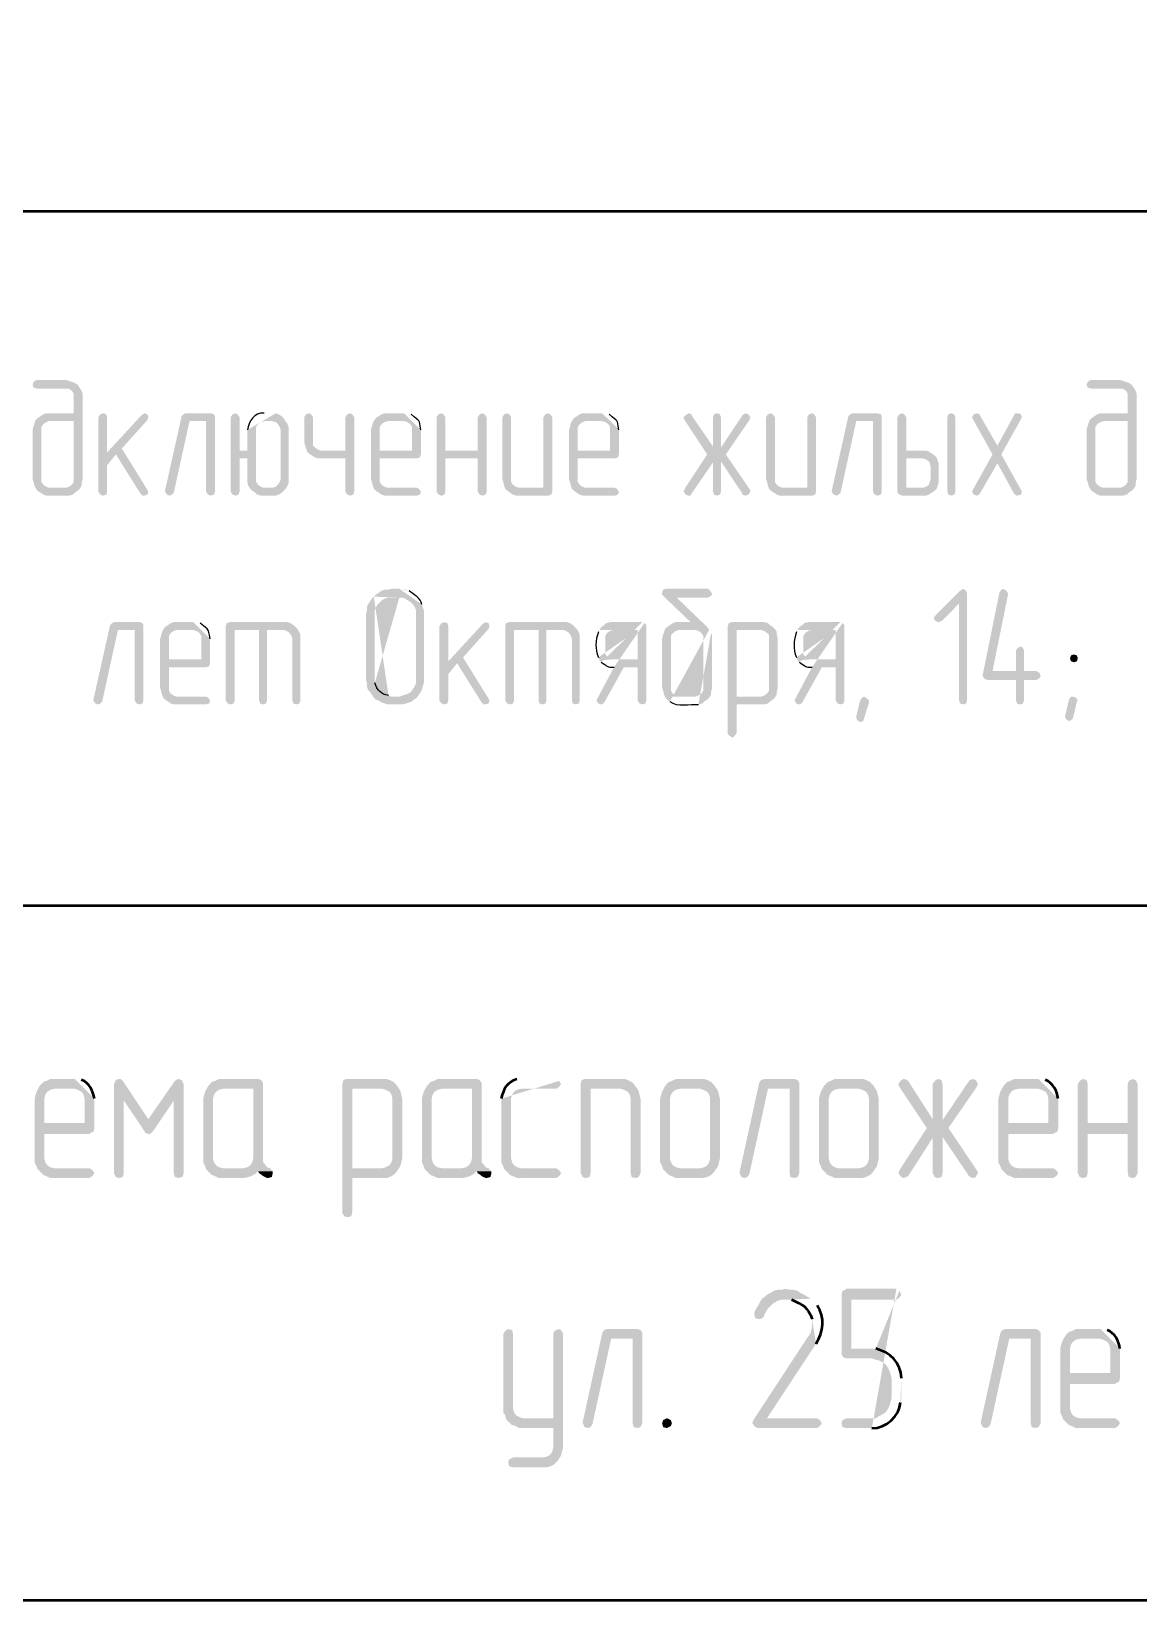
# Model space of a CAD drawing. Header units: millimetres. Extents: x -211 to 10565, y -2293 to 2244.
# Drawn here: x 4764.21 to 4788.1, y -367.5 to -333.64 of the extents above; entities that cross this region are included whole.
import ezdxf

# ---------------------------------------------------------------- set-up
doc = ezdxf.new("R2010")
doc.units = ezdxf.units.MM
doc.layers.add('PDF _Геометрия', color=7, linetype='Continuous')
doc.layers.add('PDF _Сплошная заливка', color=7, linetype='Continuous')

msp = doc.modelspace()

# ---------------------------------------------------------------- hatches: boundary and pattern name
at = {"layer": 'PDF _Сплошная заливка', "transparency": 33554559}
for points in [[(4764.954, -341.159), (4764.32, -341.159), (4764.256, -341.202), (4764.235, -341.265), (4764.256, -341.329), (4764.277, -341.329), (4764.341, -341.35), (4765.018, -341.35), (4765.081, -341.392), (4765.124, -341.456), (4765.124, -341.879), (4764.531, -341.879), (4764.468, -341.9), (4764.341, -341.985), (4764.298, -342.027), (4765.124, -342.048), (4765.124, -343.36), (4765.081, -343.423), (4765.018, -343.466), (4764.954, -343.487), (4764.298, -343.487), (4764.341, -343.55), (4764.468, -343.635), (4764.531, -343.656), (4765.018, -343.656), (4765.102, -343.635), (4765.145, -343.593), (4765.208, -343.55), (4765.251, -343.508), (4765.293, -343.445), (4765.293, -343.381), (4765.314, -343.296), (4765.314, -341.456), (4765.293, -341.392), (4765.208, -341.265), (4765.145, -341.223), (4765.081, -341.202), (4765.018, -341.18)], [(4787.702, -341.159), (4787.067, -341.159), (4787.003, -341.202), (4786.982, -341.265), (4787.003, -341.329), (4787.025, -341.329), (4787.088, -341.35), (4787.765, -341.35), (4787.829, -341.392), (4787.871, -341.456), (4787.871, -341.879), (4787.279, -341.879), (4787.215, -341.9), (4787.152, -341.942), (4787.088, -341.985), (4787.046, -342.027), (4787.871, -342.048), (4787.871, -343.36), (4787.829, -343.423), (4787.765, -343.466), (4787.702, -343.487), (4787.046, -343.487), (4787.088, -343.55), (4787.215, -343.635), (4787.279, -343.656), (4787.765, -343.656), (4787.85, -343.635), (4787.892, -343.593), (4787.956, -343.55), (4787.998, -343.508), (4788.04, -343.445), (4788.04, -343.381), (4788.061, -343.296), (4788.061, -341.456), (4788.04, -341.392), (4787.956, -341.265), (4787.892, -341.223), (4787.765, -341.18)], [(4764.298, -342.027), (4764.256, -342.154), (4764.235, -342.238), (4764.235, -343.296), (4764.256, -343.36), (4764.277, -343.445), (4764.298, -343.487), (4764.595, -343.487), (4764.531, -343.466), (4764.468, -343.423), (4764.425, -343.36), (4764.425, -342.175), (4764.468, -342.111), (4764.531, -342.069), (4764.595, -342.048), (4765.124, -342.048)], [(4765.758, -341.879), (4765.695, -341.9), (4765.653, -341.963), (4765.653, -343.572), (4765.695, -343.635), (4765.758, -343.656), (4765.822, -343.635), (4765.843, -343.572), (4765.843, -343), (4766.033, -342.767), (4765.843, -342.725), (4765.843, -341.963), (4765.822, -341.9)], [(4766.647, -341.879), (4766.584, -341.921), (4765.843, -342.725), (4766.033, -342.767), (4766.563, -343.614), (4766.605, -343.656), (4766.647, -343.656), (4766.711, -343.635), (4766.732, -343.572), (4766.711, -343.529), (4766.16, -342.64), (4766.711, -342.027), (4766.732, -341.963), (4766.711, -341.9)], [(4768.086, -341.879), (4767.536, -341.879), (4767.494, -341.9), (4767.451, -341.942), (4767.092, -343.55), (4767.092, -343.572), (4767.134, -343.635), (4767.197, -343.656), (4767.24, -343.635), (4767.282, -343.593), (4767.621, -342.048), (4767.98, -342.048), (4768.171, -341.963), (4768.171, -341.942), (4768.15, -341.9)], [(4768.171, -341.963), (4767.98, -342.048), (4767.98, -343.572), (4768.023, -343.635), (4768.086, -343.656), (4768.15, -343.635), (4768.171, -343.572)], [(4768.615, -341.879), (4768.552, -341.9), (4768.509, -341.963), (4768.509, -343.572), (4768.552, -343.635), (4768.615, -343.656), (4768.679, -343.635), (4768.7, -343.572), (4768.7, -342.852), (4768.869, -342.852), (4768.7, -342.683), (4768.7, -341.963), (4768.657, -341.9)], [(4769.694, -342.048), (4769.398, -342.048), (4769.483, -342.069), (4769.525, -342.111), (4769.567, -342.175), (4769.588, -342.238), (4769.588, -343.296), (4769.567, -343.36), (4769.525, -343.423), (4769.483, -343.466), (4769.398, -343.487), (4769.229, -343.487), (4768.932, -343.508), (4768.975, -343.55), (4769.038, -343.593), (4769.081, -343.635), (4769.165, -343.656), (4769.483, -343.656), (4769.546, -343.635), (4769.61, -343.593), (4769.694, -343.508), (4769.737, -343.445), (4769.758, -343.381), (4769.758, -342.175), (4769.737, -342.111)], [(4770.202, -341.879), (4770.139, -341.9), (4770.096, -341.963), (4770.096, -342.492), (4770.117, -342.577), (4770.16, -342.704), (4770.456, -342.683), (4770.393, -342.662), (4770.329, -342.619), (4770.287, -342.577), (4770.287, -341.963), (4770.244, -341.9)], [(4771.091, -341.879), (4771.027, -341.9), (4770.985, -341.963), (4770.985, -342.683), (4770.456, -342.683), (4770.16, -342.704), (4770.202, -342.746), (4770.329, -342.831), (4770.393, -342.852), (4770.985, -342.852), (4770.985, -343.572), (4771.027, -343.635), (4771.091, -343.656), (4771.154, -343.635), (4771.175, -343.572), (4771.175, -341.963), (4771.133, -341.9)], [(4771.599, -342.048), (4771.578, -342.09), (4771.556, -342.175), (4771.535, -342.238), (4771.535, -343.296), (4771.556, -343.36), (4771.578, -343.445), (4771.599, -343.508), (4771.641, -343.55), (4771.768, -343.635), (4771.831, -343.656), (4772.53, -343.656), (4772.593, -343.635), (4772.614, -343.572), (4772.572, -343.508), (4772.53, -343.487), (4771.895, -343.487), (4771.831, -343.466), (4771.768, -343.423), (4771.726, -343.36), (4771.726, -342.852), (4772.53, -342.852), (4772.593, -342.831), (4772.614, -342.767), (4771.726, -342.683), (4771.726, -342.175), (4771.768, -342.111), (4771.831, -342.069), (4771.895, -342.048), (4772.255, -342.048)], [(4773.059, -341.879), (4772.995, -341.9), (4772.953, -341.963), (4772.953, -343.572), (4772.995, -343.635), (4773.059, -343.656), (4773.122, -343.635), (4773.143, -343.572), (4773.143, -342.852), (4773.842, -342.852), (4773.143, -342.683), (4773.143, -341.963), (4773.101, -341.9)], [(4773.947, -341.879), (4773.884, -341.9), (4773.842, -341.963), (4773.842, -342.683), (4773.143, -342.683), (4773.842, -342.852), (4773.842, -343.572), (4773.884, -343.635), (4773.947, -343.656), (4774.011, -343.635), (4774.032, -343.572), (4774.032, -341.963), (4773.99, -341.9)], [(4774.477, -341.879), (4774.413, -341.9), (4774.371, -341.963), (4774.371, -343.296), (4774.392, -343.36), (4774.413, -343.445), (4774.434, -343.508), (4774.73, -343.487), (4774.667, -343.466), (4774.603, -343.423), (4774.561, -343.36), (4774.561, -341.963), (4774.519, -341.9)], [(4775.365, -341.879), (4775.302, -341.9), (4775.259, -341.963), (4775.259, -343.487), (4774.73, -343.487), (4774.434, -343.508), (4774.477, -343.55), (4774.603, -343.635), (4774.667, -343.656), (4775.365, -343.656), (4775.429, -343.635), (4775.45, -343.572), (4775.45, -341.963), (4775.408, -341.9)], [(4775.873, -342.048), (4775.852, -342.09), (4775.831, -342.175), (4775.81, -342.238), (4775.81, -343.296), (4775.831, -343.36), (4775.852, -343.445), (4775.873, -343.508), (4775.915, -343.55), (4776.042, -343.635), (4776.106, -343.656), (4776.804, -343.656), (4776.868, -343.635), (4776.889, -343.572), (4776.846, -343.508), (4776.804, -343.487), (4776.169, -343.487), (4776.106, -343.466), (4776.042, -343.423), (4776, -343.36), (4776, -342.852), (4776.804, -342.852), (4776.868, -342.831), (4776.889, -342.767), (4776, -342.683), (4776, -342.175), (4776.042, -342.111), (4776.106, -342.069), (4776.169, -342.048), (4776.529, -342.048)], [(4778.391, -341.879), (4778.328, -341.921), (4778.285, -341.963), (4778.285, -341.985), (4778.307, -342.027), (4778.793, -342.767), (4779.089, -342.619), (4778.92, -342.598), (4778.455, -341.921), (4778.455, -341.9)], [(4779.618, -341.879), (4779.576, -341.9), (4779.555, -341.921), (4779.089, -342.619), (4778.793, -342.767), (4779.089, -342.916), (4779.555, -343.614), (4779.555, -343.635), (4779.618, -343.656), (4779.682, -343.635), (4779.724, -343.572), (4779.724, -343.55), (4779.703, -343.508), (4779.195, -342.767), (4779.703, -342.027), (4779.724, -341.963), (4779.682, -341.9)], [(4779.005, -341.879), (4778.941, -341.9), (4778.92, -341.963), (4778.92, -342.598), (4779.089, -342.619), (4779.089, -341.963), (4779.068, -341.9)], [(4780.169, -341.879), (4780.105, -341.9), (4780.063, -341.963), (4780.063, -343.296), (4780.084, -343.36), (4780.105, -343.445), (4780.126, -343.508), (4780.423, -343.487), (4780.359, -343.466), (4780.296, -343.423), (4780.253, -343.36), (4780.253, -341.963), (4780.211, -341.9)], [(4781.057, -341.879), (4780.994, -341.9), (4780.952, -341.963), (4780.952, -343.487), (4780.423, -343.487), (4780.126, -343.508), (4780.169, -343.55), (4780.296, -343.635), (4780.359, -343.656), (4781.057, -343.656), (4781.121, -343.635), (4781.142, -343.572), (4781.142, -341.963), (4781.1, -341.9)], [(4782.475, -341.879), (4781.925, -341.879), (4781.883, -341.9), (4781.84, -341.942), (4781.481, -343.55), (4781.481, -343.572), (4781.523, -343.635), (4781.586, -343.656), (4781.629, -343.635), (4781.671, -343.593), (4782.01, -342.048), (4782.369, -342.048), (4782.56, -341.963), (4782.56, -341.942), (4782.539, -341.9)], [(4782.56, -341.963), (4782.369, -342.048), (4782.369, -343.572), (4782.412, -343.635), (4782.475, -343.656), (4782.539, -343.635), (4782.56, -343.572)], [(4783.004, -341.879), (4782.941, -341.9), (4782.898, -341.963), (4782.898, -343.593), (4782.941, -343.635), (4783.004, -343.656), (4783.512, -343.656), (4783.575, -343.635), (4783.702, -343.55), (4783.745, -343.508), (4783.089, -343.487), (4783.089, -342.852), (4783.449, -342.852), (4783.745, -342.831), (4783.702, -342.789), (4783.575, -342.704), (4783.512, -342.683), (4783.089, -342.683), (4783.089, -341.963), (4783.046, -341.9)], [(4784.062, -341.879), (4783.999, -341.9), (4783.978, -341.963), (4783.978, -343.572), (4783.999, -343.635), (4784.062, -343.656), (4784.126, -343.635), (4784.147, -343.572), (4784.147, -341.963), (4784.126, -341.9)], [(4784.612, -341.879), (4784.549, -341.9), (4784.507, -341.963), (4784.528, -342.006), (4785.057, -342.958), (4785.416, -343.614), (4785.438, -343.635), (4785.48, -343.656), (4785.565, -343.635), (4785.586, -343.572), (4785.565, -343.529), (4785.141, -342.767), (4785.057, -342.577), (4784.676, -341.921), (4784.676, -341.9)], [(4785.501, -341.879), (4785.438, -341.879), (4785.416, -341.921), (4785.057, -342.577), (4785.141, -342.767), (4785.565, -342.006), (4785.586, -341.963), (4785.565, -341.9)], [(4787.046, -342.027), (4787.003, -342.154), (4786.982, -342.238), (4786.982, -343.296), (4787.003, -343.36), (4787.025, -343.445), (4787.046, -343.487), (4787.342, -343.487), (4787.279, -343.466), (4787.215, -343.423), (4787.173, -343.36), (4787.173, -342.175), (4787.215, -342.111), (4787.279, -342.069), (4787.342, -342.048), (4787.871, -342.048)], [(4778.793, -342.767), (4778.307, -343.508), (4778.285, -343.572), (4778.328, -343.635), (4778.391, -343.656), (4778.434, -343.656), (4778.455, -343.614), (4778.92, -342.937), (4779.089, -342.916)], [(4779.089, -342.916), (4778.92, -342.937), (4778.92, -343.572), (4778.941, -343.635), (4779.005, -343.656), (4779.068, -343.635), (4779.089, -343.572)], [(4783.745, -342.831), (4783.449, -342.852), (4783.512, -342.873), (4783.575, -342.916), (4783.597, -342.958), (4783.618, -343.043), (4783.618, -343.296), (4783.575, -343.423), (4783.512, -343.466), (4783.449, -343.487), (4783.089, -343.487), (4783.745, -343.508), (4783.787, -343.381), (4783.787, -342.958), (4783.766, -342.894)], [(4784.951, -342.767), (4784.528, -343.529), (4784.507, -343.572), (4784.549, -343.635), (4784.612, -343.656), (4784.655, -343.635), (4784.676, -343.614), (4785.057, -342.958)], [(4778.814, -345.666), (4777.904, -345.666), (4777.841, -345.688), (4777.82, -345.751), (4777.82, -345.793), (4777.862, -345.836), (4778.434, -346.386), (4778.116, -346.386), (4778.053, -346.407), (4777.926, -346.492), (4777.883, -346.534), (4777.841, -346.661), (4777.82, -346.746), (4777.82, -347.804), (4777.841, -347.867), (4777.862, -347.952), (4777.883, -347.994), (4778.18, -347.994), (4778.116, -347.973), (4778.053, -347.931), (4778.01, -347.867), (4778.01, -346.682), (4778.053, -346.619), (4778.116, -346.576), (4778.18, -346.555), (4778.836, -346.555), (4778.793, -346.492), (4778.137, -345.857), (4778.814, -345.857), (4778.878, -345.815), (4778.899, -345.772), (4778.857, -345.709)], [(4784.316, -345.666), (4784.253, -345.709), (4783.724, -346.238), (4783.681, -346.301), (4783.724, -346.365), (4783.787, -346.386), (4783.851, -346.365), (4784.231, -345.984), (4784.401, -345.772), (4784.38, -345.709)], [(4784.401, -345.772), (4784.231, -345.984), (4784.231, -348.079), (4784.253, -348.142), (4784.316, -348.163), (4784.38, -348.142), (4784.401, -348.079)], [(4785.184, -345.666), (4785.141, -345.688), (4785.099, -345.751), (4784.739, -347.529), (4784.739, -347.55), (4784.782, -347.613), (4784.845, -347.634), (4785.459, -347.634), (4785.459, -348.079), (4785.48, -348.142), (4785.543, -348.163), (4785.607, -348.142), (4785.628, -348.079), (4785.628, -347.634), (4785.903, -347.634), (4785.967, -347.592), (4785.988, -347.55), (4785.967, -347.486), (4785.903, -347.444), (4784.951, -347.444), (4785.289, -345.772), (4785.247, -345.709)], [(4766.541, -346.386), (4765.991, -346.386), (4765.949, -346.407), (4765.907, -346.449), (4765.547, -348.058), (4765.547, -348.079), (4765.589, -348.142), (4765.653, -348.163), (4765.695, -348.142), (4765.737, -348.1), (4766.076, -346.555), (4766.436, -346.555), (4766.626, -346.471), (4766.626, -346.449), (4766.605, -346.407)], [(4769.652, -346.386), (4768.488, -346.386), (4768.425, -346.407), (4768.403, -346.471), (4768.403, -348.079), (4768.446, -348.142), (4768.509, -348.163), (4768.573, -348.142), (4768.594, -348.079), (4768.594, -346.555), (4769.652, -346.555), (4769.948, -346.534), (4769.864, -346.449), (4769.8, -346.407), (4769.737, -346.386)], [(4773.122, -346.386), (4773.059, -346.407), (4773.016, -346.471), (4773.016, -348.079), (4773.059, -348.142), (4773.122, -348.163), (4773.186, -348.142), (4773.207, -348.079), (4773.207, -347.507), (4773.397, -347.275), (4773.207, -347.232), (4773.207, -346.471), (4773.186, -346.407)], [(4774.011, -346.386), (4773.947, -346.428), (4773.207, -347.232), (4773.397, -347.275), (4773.926, -348.121), (4773.969, -348.163), (4774.011, -348.163), (4774.074, -348.142), (4774.096, -348.079), (4774.074, -348.036), (4773.524, -347.148), (4774.074, -346.534), (4774.096, -346.471), (4774.074, -346.407)], [(4775.683, -346.386), (4774.519, -346.386), (4774.455, -346.407), (4774.434, -346.471), (4774.434, -348.079), (4774.477, -348.142), (4774.54, -348.163), (4774.603, -348.142), (4774.625, -348.079), (4774.625, -346.555), (4775.683, -346.555), (4775.979, -346.534), (4775.894, -346.449), (4775.831, -346.407), (4775.767, -346.386)], [(4779.957, -346.386), (4779.322, -346.386), (4779.259, -346.407), (4779.238, -346.471), (4779.238, -348.798), (4779.28, -348.84), (4779.343, -348.883), (4779.386, -348.84), (4779.428, -348.777), (4779.428, -348.163), (4780.021, -348.163), (4780.105, -348.142), (4780.148, -348.1), (4780.211, -348.058), (4780.253, -348.015), (4779.428, -347.994), (4779.428, -346.555), (4779.957, -346.555), (4780.253, -346.534), (4780.211, -346.492), (4780.148, -346.449), (4780.105, -346.407), (4780.021, -346.386)], [(4766.626, -346.471), (4766.436, -346.555), (4766.436, -348.079), (4766.478, -348.142), (4766.541, -348.163), (4766.605, -348.142), (4766.626, -348.079)], [(4767.049, -346.555), (4767.028, -346.597), (4767.007, -346.682), (4766.986, -346.746), (4766.986, -347.804), (4767.007, -347.867), (4767.028, -347.952), (4767.049, -348.015), (4767.092, -348.058), (4767.218, -348.142), (4767.282, -348.163), (4767.98, -348.163), (4768.044, -348.142), (4768.065, -348.079), (4768.023, -348.015), (4767.98, -347.994), (4767.345, -347.994), (4767.282, -347.973), (4767.218, -347.931), (4767.176, -347.867), (4767.176, -347.359), (4767.98, -347.359), (4768.044, -347.338), (4768.065, -347.275), (4767.176, -347.19), (4767.176, -346.682), (4767.218, -346.619), (4767.282, -346.576), (4767.345, -346.555), (4767.705, -346.555)], [(4769.292, -346.555), (4769.123, -346.555), (4769.123, -348.079), (4769.144, -348.142), (4769.208, -348.163), (4769.271, -348.142), (4769.292, -348.079)], [(4769.948, -346.534), (4769.652, -346.555), (4769.715, -346.576), (4769.779, -346.619), (4769.821, -346.682), (4769.842, -346.746), (4769.842, -348.079), (4769.864, -348.142), (4769.927, -348.163), (4769.99, -348.142), (4770.012, -348.079), (4770.012, -346.661), (4769.99, -346.597)], [(4775.323, -346.555), (4775.154, -346.555), (4775.154, -348.079), (4775.175, -348.142), (4775.238, -348.163), (4775.302, -348.142), (4775.323, -348.079)], [(4775.979, -346.534), (4775.683, -346.555), (4775.746, -346.576), (4775.81, -346.619), (4775.852, -346.682), (4775.873, -346.746), (4775.873, -348.079), (4775.894, -348.142), (4775.958, -348.163), (4776.021, -348.142), (4776.042, -348.079), (4776.042, -346.661), (4776.021, -346.597)], [(4780.253, -346.534), (4779.957, -346.555), (4780.021, -346.576), (4780.084, -346.619), (4780.126, -346.661), (4780.126, -347.867), (4780.084, -347.931), (4780.021, -347.973), (4779.957, -347.994), (4779.428, -347.994), (4780.253, -348.015), (4780.296, -347.952), (4780.296, -347.888), (4780.317, -347.804), (4780.317, -346.746), (4780.296, -346.661), (4780.296, -346.597)], [(4785.543, -346.915), (4785.48, -346.957), (4785.459, -347), (4785.459, -347.444), (4784.951, -347.444), (4785.628, -347.444), (4785.628, -347), (4785.607, -346.936)], [(4786.707, -347.084), (4786.644, -347.105), (4786.623, -347.169), (4786.644, -347.232), (4786.707, -347.253), (4786.771, -347.232), (4786.792, -347.169), (4786.771, -347.105)], [(4776.783, -347.359), (4776.423, -348.036), (4776.402, -348.079), (4776.444, -348.142), (4776.508, -348.163), (4776.55, -348.142), (4776.571, -348.121), (4776.995, -347.359), (4777.291, -347.359)], [(4781.057, -347.359), (4780.698, -348.036), (4780.677, -348.079), (4780.719, -348.142), (4780.782, -348.163), (4780.825, -348.142), (4780.846, -348.121), (4781.269, -347.359), (4781.565, -347.359)], [(4782.285, -348.121), (4782.285, -348.079), (4782.242, -348.036), (4782.179, -347.994), (4782.137, -348.015), (4782.094, -348.079), (4782.01, -348.417), (4782.01, -348.46), (4782.031, -348.502), (4782.094, -348.544), (4782.158, -348.523), (4782.179, -348.46)], [(4786.686, -347.994), (4786.644, -347.994), (4786.601, -348.058), (4786.517, -348.417), (4786.517, -348.438), (4786.538, -348.481), (4786.601, -348.523), (4786.644, -348.502), (4786.686, -348.46), (4786.771, -348.1), (4786.792, -348.079), (4786.75, -348.015)], [(4766.097, -356.247), (4766.033, -356.268), (4765.991, -356.352), (4766.203, -356.712), (4766.647, -357.368), (4766.732, -357.114), (4766.182, -356.289), (4766.139, -356.247)], [(4767.388, -356.247), (4767.367, -356.247), (4767.303, -356.289), (4766.732, -357.114), (4766.647, -357.368), (4766.668, -357.41), (4766.732, -357.432), (4766.774, -357.432), (4766.838, -357.368), (4767.282, -356.712), (4767.494, -356.352), (4767.451, -356.268)], [(4769.102, -356.247), (4768.255, -356.247), (4768.171, -356.289), (4768.107, -356.31), (4768.044, -356.374), (4768.001, -356.437), (4768.996, -356.458), (4768.996, -357.961), (4768.975, -358.045), (4768.932, -358.109), (4768.869, -358.151), (4768.784, -358.172), (4768.34, -358.172), (4769.356, -358.172), (4769.292, -358.151), (4769.25, -358.088), (4769.208, -358.045), (4769.208, -356.331), (4769.165, -356.268)], [(4771.789, -356.247), (4771.006, -356.247), (4770.943, -356.268), (4770.922, -356.352), (4770.922, -359.146), (4770.964, -359.209), (4771.027, -359.23), (4771.112, -359.209), (4771.133, -359.124), (4771.133, -358.384), (4771.874, -358.384), (4771.937, -358.363), (4772.022, -358.32), (4772.085, -358.257), (4772.128, -358.193), (4771.133, -358.172), (4771.133, -356.458), (4771.789, -356.458), (4772.128, -356.437), (4772.085, -356.374), (4772.022, -356.31), (4771.937, -356.268), (4771.874, -356.247)], [(4773.821, -356.247), (4772.974, -356.247), (4772.889, -356.289), (4772.826, -356.31), (4772.763, -356.374), (4772.72, -356.437), (4773.715, -356.458), (4773.715, -357.961), (4773.694, -358.045), (4773.651, -358.109), (4773.588, -358.151), (4773.503, -358.172), (4773.059, -358.172), (4774.074, -358.172), (4774.011, -358.151), (4773.969, -358.088), (4773.926, -358.045), (4773.926, -356.331), (4773.884, -356.268)], [(4776.931, -356.247), (4776.148, -356.247), (4776.085, -356.268), (4776.064, -356.352), (4776.064, -358.278), (4776.106, -358.363), (4776.169, -358.384), (4776.254, -358.363), (4776.275, -358.278), (4776.275, -356.458), (4776.931, -356.458), (4777.27, -356.437), (4777.227, -356.374), (4777.164, -356.31), (4777.079, -356.268), (4777.016, -356.247)], [(4778.645, -356.247), (4778.116, -356.247), (4778.031, -356.289), (4777.968, -356.31), (4777.904, -356.374), (4777.862, -356.437), (4778.645, -356.458), (4778.709, -356.479), (4778.793, -356.522), (4778.836, -356.585), (4778.857, -356.67), (4778.857, -357.961), (4778.836, -358.045), (4778.793, -358.109), (4778.73, -358.151), (4778.645, -358.172), (4778.201, -358.172), (4777.841, -358.193), (4777.968, -358.32), (4778.031, -358.342), (4778.116, -358.384), (4778.709, -358.384), (4778.793, -358.363), (4778.878, -358.32), (4778.941, -358.257), (4779.026, -358.13), (4779.068, -357.961), (4779.068, -356.67), (4779.026, -356.501), (4778.941, -356.374), (4778.878, -356.31), (4778.793, -356.268), (4778.73, -356.247)], [(4780.677, -356.247), (4780.021, -356.247), (4779.957, -356.268), (4779.915, -356.331), (4779.492, -358.257), (4779.492, -358.278), (4779.534, -358.363), (4779.597, -358.384), (4779.661, -358.363), (4779.703, -358.299), (4780.105, -356.458), (4780.571, -356.458), (4780.782, -356.352), (4780.782, -356.331), (4780.74, -356.268)], [(4782.073, -356.247), (4781.544, -356.247), (4781.459, -356.289), (4781.396, -356.31), (4781.332, -356.374), (4781.29, -356.437), (4782.073, -356.458), (4782.137, -356.479), (4782.221, -356.522), (4782.264, -356.585), (4782.285, -356.67), (4782.285, -357.961), (4782.264, -358.045), (4782.221, -358.109), (4782.158, -358.151), (4782.073, -358.172), (4781.629, -358.172), (4781.269, -358.193), (4781.396, -358.32), (4781.459, -358.342), (4781.544, -358.384), (4782.137, -358.384), (4782.221, -358.363), (4782.306, -358.32), (4782.369, -358.257), (4782.454, -358.13), (4782.496, -357.961), (4782.496, -356.67), (4782.454, -356.501), (4782.369, -356.374), (4782.306, -356.31), (4782.221, -356.268), (4782.158, -356.247)], [(4783.046, -356.247), (4783.025, -356.247), (4782.962, -356.289), (4782.92, -356.352), (4782.92, -356.374), (4782.941, -356.416), (4783.533, -357.305), (4783.872, -357.135), (4783.66, -357.114), (4783.131, -356.289), (4783.11, -356.268)], [(4784.528, -356.247), (4784.464, -356.268), (4784.443, -356.289), (4783.872, -357.135), (4783.533, -357.305), (4783.872, -357.495), (4784.443, -358.342), (4784.528, -358.384), (4784.591, -358.363), (4784.634, -358.278), (4784.634, -358.257), (4784.612, -358.215), (4783.999, -357.305), (4784.612, -356.416), (4784.634, -356.352), (4784.591, -356.268)], [(4783.766, -356.247), (4783.702, -356.289), (4783.66, -356.352), (4783.66, -357.114), (4783.872, -357.135), (4783.872, -356.352), (4783.851, -356.268)], [(4786.898, -356.247), (4786.834, -356.289), (4786.792, -356.352), (4786.792, -358.278), (4786.834, -358.363), (4786.898, -358.384), (4786.982, -358.363), (4787.003, -358.278), (4787.003, -357.432), (4787.871, -357.432), (4787.003, -357.199), (4787.003, -356.352), (4786.982, -356.268)], [(4787.977, -356.247), (4787.892, -356.289), (4787.871, -356.352), (4787.871, -357.199), (4787.003, -357.199), (4787.871, -357.432), (4787.871, -358.278), (4787.892, -358.363), (4787.977, -358.384), (4788.04, -358.363), (4788.083, -358.278), (4788.083, -356.352), (4788.04, -356.268)], [(4764.362, -356.437), (4764.32, -356.522), (4764.298, -356.585), (4764.277, -356.67), (4764.277, -358.045), (4764.32, -358.13), (4764.341, -358.193), (4764.468, -358.32), (4764.531, -358.342), (4764.616, -358.384), (4765.462, -358.384), (4765.526, -358.342), (4765.568, -358.278), (4765.526, -358.215), (4765.462, -358.172), (4764.7, -358.172), (4764.616, -358.151), (4764.552, -358.109), (4764.51, -358.045), (4764.489, -357.961), (4764.489, -357.432), (4765.462, -357.432), (4765.483, -357.41), (4765.547, -357.389), (4765.568, -357.305), (4764.489, -357.199), (4764.489, -356.67), (4764.51, -356.585), (4764.552, -356.522), (4764.616, -356.479), (4764.7, -356.458), (4765.145, -356.458)], [(4765.991, -356.352), (4765.991, -358.278), (4766.033, -358.363), (4766.097, -358.384), (4766.182, -358.363), (4766.203, -358.278), (4766.203, -356.712)], [(4767.494, -356.352), (4767.282, -356.712), (4767.282, -358.278), (4767.303, -358.363), (4767.388, -358.384), (4767.451, -358.363), (4767.472, -358.363), (4767.494, -358.278)], [(4768.001, -356.437), (4767.959, -356.522), (4767.938, -356.585), (4767.917, -356.67), (4767.917, -358.045), (4767.959, -358.13), (4767.98, -358.193), (4768.107, -358.32), (4768.171, -358.342), (4768.255, -358.384), (4768.806, -358.384), (4768.89, -358.363), (4768.954, -358.342), (4769.038, -358.299), (4769.102, -358.236), (4769.419, -358.236), (4769.356, -358.172), (4768.34, -358.172), (4768.255, -358.151), (4768.192, -358.109), (4768.15, -358.045), (4768.128, -357.961), (4768.128, -356.67), (4768.15, -356.585), (4768.192, -356.522), (4768.255, -356.479), (4768.34, -356.458), (4768.996, -356.458)], [(4772.128, -356.437), (4771.789, -356.458), (4771.853, -356.479), (4771.937, -356.522), (4771.98, -356.585), (4772.001, -356.67), (4772.001, -357.961), (4771.98, -358.045), (4771.937, -358.109), (4771.853, -358.151), (4771.789, -358.172), (4771.133, -358.172), (4772.128, -358.193), (4772.17, -358.13), (4772.212, -357.961), (4772.212, -356.67), (4772.17, -356.501)], [(4772.72, -356.437), (4772.678, -356.522), (4772.657, -356.585), (4772.636, -356.67), (4772.636, -358.045), (4772.678, -358.13), (4772.699, -358.193), (4772.826, -358.32), (4772.889, -358.342), (4772.974, -358.384), (4773.524, -358.384), (4773.609, -358.363), (4773.672, -358.342), (4773.757, -358.299), (4773.821, -358.236), (4774.138, -358.236), (4774.074, -358.172), (4773.059, -358.172), (4772.974, -358.151), (4772.911, -358.109), (4772.868, -358.045), (4772.847, -357.961), (4772.847, -356.67), (4772.868, -356.585), (4772.911, -356.522), (4772.974, -356.479), (4773.059, -356.458), (4773.715, -356.458)], [(4777.27, -356.437), (4776.931, -356.458), (4776.995, -356.479), (4777.079, -356.522), (4777.122, -356.585), (4777.143, -356.67), (4777.143, -358.278), (4777.164, -358.363), (4777.249, -358.384), (4777.312, -358.363), (4777.354, -358.278), (4777.354, -356.67), (4777.312, -356.501)], [(4777.862, -356.437), (4777.82, -356.522), (4777.799, -356.585), (4777.778, -356.67), (4777.778, -358.045), (4777.82, -358.13), (4777.841, -358.193), (4778.201, -358.172), (4778.116, -358.151), (4778.053, -358.109), (4778.01, -358.045), (4777.989, -357.961), (4777.989, -356.67), (4778.01, -356.585), (4778.053, -356.522), (4778.116, -356.479), (4778.201, -356.458), (4778.645, -356.458)], [(4780.782, -356.352), (4780.571, -356.458), (4780.571, -358.278), (4780.592, -358.363), (4780.677, -358.384), (4780.74, -358.363), (4780.782, -358.278)], [(4781.29, -356.437), (4781.248, -356.522), (4781.227, -356.585), (4781.206, -356.67), (4781.206, -358.045), (4781.248, -358.13), (4781.269, -358.193), (4781.629, -358.172), (4781.544, -358.151), (4781.481, -358.109), (4781.438, -358.045), (4781.417, -357.961), (4781.417, -356.67), (4781.438, -356.585), (4781.481, -356.522), (4781.544, -356.479), (4781.629, -356.458), (4782.073, -356.458)], [(4785.163, -356.437), (4785.12, -356.522), (4785.099, -356.585), (4785.078, -356.67), (4785.078, -358.045), (4785.12, -358.13), (4785.141, -358.193), (4785.268, -358.32), (4785.332, -358.342), (4785.416, -358.384), (4786.263, -358.384), (4786.326, -358.342), (4786.369, -358.278), (4786.326, -358.215), (4786.263, -358.172), (4785.501, -358.172), (4785.416, -358.151), (4785.353, -358.109), (4785.311, -358.045), (4785.289, -357.961), (4785.289, -357.432), (4786.263, -357.432), (4786.284, -357.41), (4786.348, -357.389), (4786.369, -357.305), (4785.289, -357.199), (4785.289, -356.67), (4785.311, -356.585), (4785.353, -356.522), (4785.416, -356.479), (4785.501, -356.458), (4785.945, -356.458)], [(4783.533, -357.305), (4782.941, -358.215), (4782.92, -358.278), (4782.962, -358.342), (4783.025, -358.384), (4783.089, -358.363), (4783.131, -358.342), (4783.66, -357.516), (4783.872, -357.495)], [(4783.872, -357.495), (4783.66, -357.516), (4783.66, -358.278), (4783.702, -358.363), (4783.766, -358.384), (4783.851, -358.363), (4783.872, -358.278)], [(4769.419, -358.236), (4769.102, -358.236), (4769.123, -358.278), (4769.186, -358.32), (4769.208, -358.342), (4769.292, -358.384), (4769.313, -358.384), (4769.398, -358.363), (4769.419, -358.278)], [(4774.138, -358.236), (4773.821, -358.236), (4773.842, -358.278), (4773.905, -358.32), (4773.926, -358.342), (4774.011, -358.384), (4774.032, -358.384), (4774.117, -358.363), (4774.138, -358.278)], [(4780.486, -360.775), (4780.401, -360.796), (4780.317, -360.796), (4780.232, -360.817), (4780.169, -360.86), (4780.084, -360.902), (4780.042, -360.944), (4779.978, -360.987), (4779.936, -361.05), (4779.894, -361.135), (4779.851, -361.198), (4779.809, -361.283), (4779.809, -361.325), (4779.83, -361.41), (4779.915, -361.431), (4779.978, -361.41), (4780.021, -361.367), (4780.021, -361.346), (4780.063, -361.262), (4780.105, -361.198), (4780.211, -361.092), (4780.253, -361.071), (4780.317, -361.029), (4780.401, -361.008), (4780.486, -361.008), (4781.036, -360.987), (4780.952, -360.944), (4780.888, -360.902), (4780.803, -360.86), (4780.74, -360.817), (4780.655, -360.796), (4780.571, -360.796)], [(4774.498, -361.643), (4774.434, -361.685), (4774.392, -361.748), (4774.392, -363.441), (4774.434, -363.505), (4774.455, -363.589), (4774.815, -363.568), (4774.752, -363.547), (4774.667, -363.505), (4774.625, -363.441), (4774.603, -363.357), (4774.603, -361.748), (4774.582, -361.664)], [(4775.577, -361.643), (4775.492, -361.685), (4775.471, -361.748), (4775.471, -363.568), (4774.815, -363.568), (4774.455, -363.589), (4774.582, -363.716), (4774.667, -363.737), (4774.73, -363.78), (4775.471, -363.78), (4775.471, -364.203), (4775.45, -364.288), (4775.408, -364.351), (4775.344, -364.393), (4775.259, -364.415), (4774.603, -364.415), (4774.519, -364.457), (4774.498, -364.52), (4774.519, -364.605), (4774.603, -364.626), (4775.344, -364.626), (4775.408, -364.605), (4775.492, -364.563), (4775.556, -364.499), (4775.64, -364.372), (4775.683, -364.203), (4775.683, -361.748), (4775.64, -361.664)], [(4777.291, -361.643), (4776.635, -361.643), (4776.571, -361.664), (4776.529, -361.727), (4776.106, -363.653), (4776.106, -363.674), (4776.148, -363.759), (4776.212, -363.78), (4776.275, -363.759), (4776.317, -363.695), (4776.72, -361.854), (4777.185, -361.854), (4777.397, -361.748), (4777.397, -361.727), (4777.354, -361.664)], [(4785.882, -361.643), (4785.226, -361.643), (4785.163, -361.664), (4785.12, -361.727), (4784.697, -363.653), (4784.697, -363.674), (4784.739, -363.759), (4784.803, -363.78), (4784.866, -363.759), (4784.909, -363.695), (4785.311, -361.854), (4785.776, -361.854), (4785.988, -361.748), (4785.988, -361.727), (4785.945, -361.664)], [(4777.397, -361.748), (4777.185, -361.854), (4777.185, -363.674), (4777.206, -363.759), (4777.291, -363.78), (4777.354, -363.759), (4777.397, -363.674)], [(4785.988, -361.748), (4785.776, -361.854), (4785.776, -363.674), (4785.797, -363.759), (4785.882, -363.78), (4785.945, -363.759), (4785.988, -363.674)], [(4786.496, -361.833), (4786.453, -361.918), (4786.432, -361.981), (4786.411, -362.066), (4786.411, -363.441), (4786.453, -363.526), (4786.474, -363.589), (4786.601, -363.716), (4786.665, -363.737), (4786.75, -363.78), (4787.596, -363.78), (4787.659, -363.737), (4787.702, -363.674), (4787.659, -363.61), (4787.596, -363.568), (4786.834, -363.568), (4786.75, -363.547), (4786.686, -363.505), (4786.644, -363.441), (4786.623, -363.357), (4786.623, -362.828), (4787.596, -362.828), (4787.617, -362.806), (4787.681, -362.785), (4787.702, -362.701), (4786.623, -362.595), (4786.623, -362.066), (4786.644, -361.981), (4786.686, -361.918), (4786.75, -361.875), (4786.834, -361.854), (4787.279, -361.854)], [(4777.926, -363.568), (4778.01, -363.61), (4778.031, -363.674), (4778.01, -363.737), (4777.926, -363.78), (4777.841, -363.759), (4777.82, -363.674), (4777.841, -363.61)]]:
    msp.add_hatch(color=256, dxfattribs=at).paths.add_polyline_path(points)
h = msp.add_hatch(color=256, dxfattribs=at)
h.paths.add_polyline_path([(4769.398, -341.879), (4769.229, -341.879)], flags=0)
h.paths.add_polyline_path([(4768.869, -342.238), (4768.869, -342.683), (4768.7, -342.683), (4768.869, -342.852), (4768.869, -343.36), (4768.89, -343.445), (4768.932, -343.508), (4769.229, -343.487), (4769.165, -343.466), (4769.102, -343.423), (4769.059, -343.36), (4769.059, -342.175), (4769.102, -342.111), (4769.165, -342.069), (4769.229, -342.048), (4769.694, -342.048), (4769.652, -341.985), (4769.61, -341.942), (4769.546, -341.9), (4769.483, -341.879)], flags=0)
h = msp.add_hatch(color=256, dxfattribs=at)
h.paths.add_polyline_path([(4772.255, -341.879), (4771.831, -341.879), (4771.768, -341.9), (4771.641, -341.985), (4771.599, -342.048), (4772.255, -342.048), (4772.318, -342.069), (4772.382, -342.111), (4772.424, -342.175), (4772.424, -342.683), (4771.726, -342.683), (4772.614, -342.767), (4772.614, -342.238)], flags=0)
h.paths.add_polyline_path([(4772.403, -341.9), (4772.318, -341.879)], flags=0)
h = msp.add_hatch(color=256, dxfattribs=at)
h.paths.add_polyline_path([(4776.529, -341.879), (4776.106, -341.879), (4776.042, -341.9), (4775.915, -341.985), (4775.873, -342.048), (4776.529, -342.048), (4776.593, -342.069), (4776.656, -342.111), (4776.698, -342.175), (4776.698, -342.683), (4776, -342.683), (4776.889, -342.767), (4776.889, -342.238)], flags=0)
h.paths.add_polyline_path([(4776.677, -341.9), (4776.593, -341.879)], flags=0)
h = msp.add_hatch(color=256, dxfattribs=at)
h.paths.add_polyline_path([(4772.149, -345.666), (4771.98, -345.666), (4771.895, -345.688), (4771.831, -345.688), (4771.768, -345.709), (4771.641, -345.793), (4771.599, -345.836), (4772.149, -345.857), (4772.212, -345.857), (4772.276, -345.878), (4772.403, -345.963), (4772.445, -346.005), (4772.487, -346.068), (4772.509, -346.132), (4772.509, -347.698), (4772.487, -347.761), (4772.403, -347.888), (4772.339, -347.931), (4772.276, -347.952), (4772.212, -347.973), (4772.149, -347.994), (4771.98, -347.994), (4772.53, -348.015), (4772.614, -347.888), (4772.636, -347.846), (4772.657, -347.761), (4772.678, -347.698), (4772.678, -346.132), (4772.636, -346.005)], flags=0)
h.paths.add_polyline_path([(4772.36, -345.709), (4772.297, -345.688), (4772.212, -345.688)], flags=0)
h = msp.add_hatch(color=256, dxfattribs=at)
h.paths.add_polyline_path([(4771.599, -345.836), (4771.556, -345.878), (4771.472, -346.005), (4771.451, -346.068), (4771.451, -346.132), (4771.429, -346.217), (4771.429, -347.634), (4771.451, -347.698), (4771.451, -347.782), (4771.472, -347.846), (4771.514, -347.888), (4771.599, -348.015), (4771.641, -348.058), (4771.704, -348.079), (4771.768, -348.121), (4771.831, -348.142), (4771.895, -348.163), (4772.212, -348.163), (4772.297, -348.142), (4772.36, -348.121), (4772.424, -348.1), (4772.466, -348.058), (4772.53, -348.015), (4771.98, -347.994), (4771.916, -347.973)], flags=0)
h.paths.add_polyline_path([(4771.62, -347.698), (4771.62, -346.132), (4771.641, -346.068), (4771.683, -346.005), (4771.768, -345.92), (4771.831, -345.878), (4771.895, -345.857), (4772.149, -345.857)], flags=0)
h = msp.add_hatch(color=256, dxfattribs=at)
h.paths.add_polyline_path([(4767.705, -346.386), (4767.282, -346.386), (4767.218, -346.407), (4767.092, -346.492), (4767.049, -346.555), (4767.705, -346.555), (4767.769, -346.576), (4767.832, -346.619), (4767.874, -346.682), (4767.874, -347.19), (4767.176, -347.19), (4768.065, -347.275), (4768.065, -346.746)], flags=0)
h.paths.add_polyline_path([(4767.853, -346.407), (4767.769, -346.386)], flags=0)
h = msp.add_hatch(color=256, dxfattribs=at)
h.paths.add_polyline_path([(4777.397, -346.386), (4776.698, -346.386), (4776.614, -346.407), (4776.571, -346.449), (4776.508, -346.492), (4776.466, -346.555), (4777.291, -346.555), (4777.291, -347.19), (4776.762, -347.19), (4776.466, -347.211), (4776.508, -347.253)], flags=0)
h.paths.add_polyline_path([(4776.783, -347.359), (4777.291, -347.359), (4777.291, -348.079), (4777.333, -348.142), (4777.397, -348.163), (4777.46, -348.142), (4777.481, -348.079), (4777.481, -346.449), (4777.439, -346.407)], flags=0)
h = msp.add_hatch(color=256, dxfattribs=at)
h.paths.add_polyline_path([(4781.671, -346.386), (4780.973, -346.386), (4780.888, -346.407), (4780.846, -346.449), (4780.782, -346.492), (4780.74, -346.555), (4781.565, -346.555), (4781.565, -347.19), (4781.036, -347.19), (4780.74, -347.211), (4780.782, -347.253)], flags=0)
h.paths.add_polyline_path([(4781.057, -347.359), (4781.565, -347.359), (4781.565, -348.079), (4781.608, -348.142), (4781.671, -348.163), (4781.735, -348.142), (4781.756, -348.079), (4781.756, -346.449), (4781.713, -346.407)], flags=0)
h = msp.add_hatch(color=256, dxfattribs=at)
h.paths.add_polyline_path([(4776.466, -346.555), (4776.444, -346.597)], flags=0)
h.paths.add_polyline_path([(4776.444, -347.148), (4776.466, -347.211), (4776.762, -347.19), (4776.698, -347.169), (4776.635, -347.126), (4776.593, -347.084), (4776.593, -346.682), (4776.635, -346.619), (4776.698, -346.576), (4776.762, -346.555), (4777.291, -346.555)], flags=0)
h = msp.add_hatch(color=256, dxfattribs=at)
h.paths.add_polyline_path([(4778.836, -346.555), (4778.539, -346.555), (4778.603, -346.576), (4778.666, -346.619), (4778.709, -346.682), (4778.709, -347.867), (4778.666, -347.931), (4778.603, -347.973), (4778.539, -347.994), (4777.883, -347.994), (4777.926, -348.058), (4777.989, -348.1)], flags=0)
h.paths.add_polyline_path([(4778.603, -348.163), (4778.687, -348.142), (4778.73, -348.1), (4778.793, -348.058), (4778.836, -348.015), (4778.878, -347.952), (4778.878, -347.888), (4778.899, -347.804), (4778.899, -346.682), (4778.878, -346.619)], flags=0)
h = msp.add_hatch(color=256, dxfattribs=at)
h.paths.add_polyline_path([(4780.74, -346.555), (4780.719, -346.597)], flags=0)
h.paths.add_polyline_path([(4780.719, -347.148), (4780.74, -347.211), (4781.036, -347.19), (4780.973, -347.169), (4780.909, -347.126), (4780.867, -347.084), (4780.867, -346.682), (4780.909, -346.619), (4780.973, -346.576), (4781.036, -346.555), (4781.565, -346.555)], flags=0)
h = msp.add_hatch(color=256, dxfattribs=at)
h.paths.add_polyline_path([(4765.145, -356.247), (4764.616, -356.247), (4764.531, -356.289), (4764.468, -356.31), (4764.404, -356.374), (4764.362, -356.437), (4765.145, -356.458), (4765.208, -356.479), (4765.293, -356.522), (4765.335, -356.585), (4765.356, -356.67), (4765.356, -357.199), (4764.489, -357.199), (4765.568, -357.305), (4765.568, -356.67)], flags=0)
h.paths.add_polyline_path([(4765.293, -356.268), (4765.229, -356.247)], flags=0)
h = msp.add_hatch(color=256, dxfattribs=at)
h.paths.add_polyline_path([(4775.535, -356.247), (4774.688, -356.247)], flags=0)
h.paths.add_polyline_path([(4774.35, -356.67), (4774.35, -358.045), (4774.392, -358.13), (4774.413, -358.193), (4774.54, -358.32), (4774.603, -358.342), (4774.688, -358.384), (4775.535, -358.384), (4775.598, -358.342), (4775.64, -358.278), (4775.598, -358.215), (4775.535, -358.172), (4774.773, -358.172), (4774.688, -358.151), (4774.625, -358.109), (4774.582, -358.045), (4774.561, -357.961), (4774.561, -356.67), (4774.582, -356.585), (4774.625, -356.522), (4774.688, -356.479), (4774.773, -356.458), (4775.535, -356.458), (4775.598, -356.416), (4775.64, -356.352), (4775.598, -356.289)], flags=0)
h = msp.add_hatch(color=256, dxfattribs=at)
h.paths.add_polyline_path([(4785.945, -356.247), (4785.416, -356.247), (4785.332, -356.289), (4785.268, -356.31), (4785.205, -356.374), (4785.163, -356.437), (4785.945, -356.458), (4786.009, -356.479), (4786.094, -356.522), (4786.136, -356.585), (4786.157, -356.67), (4786.157, -357.199), (4785.289, -357.199), (4786.369, -357.305), (4786.369, -356.67)], flags=0)
h.paths.add_polyline_path([(4786.094, -356.268), (4786.03, -356.247)], flags=0)
h = msp.add_hatch(color=256, dxfattribs=at)
h.paths.add_polyline_path([(4781.036, -360.987), (4780.486, -361.008), (4780.613, -361.008)], flags=0)
h.paths.add_polyline_path([(4781.057, -361.431), (4781.057, -361.6), (4781.036, -361.685), (4781.015, -361.748), (4780.952, -361.833), (4779.788, -363.61), (4779.767, -363.674), (4779.809, -363.737), (4779.872, -363.78), (4781.163, -363.78), (4781.227, -363.737), (4781.269, -363.674), (4781.227, -363.61), (4781.163, -363.568), (4780.084, -363.568), (4781.142, -361.96)], flags=0)
h.paths.add_polyline_path([(4781.163, -361.135), (4781.1, -361.05)], flags=0)
h = msp.add_hatch(color=256, dxfattribs=at)
h.paths.add_polyline_path([(4782.877, -360.775), (4781.798, -360.775), (4781.777, -360.796), (4781.713, -360.817), (4781.692, -360.902), (4781.692, -362.193), (4781.735, -362.256), (4781.798, -362.277), (4782.348, -362.277), (4782.412, -362.299), (4782.496, -362.32), (4782.581, -362.362), (4782.644, -362.404), (4782.687, -362.468), (4782.729, -362.552), (4782.75, -362.616), (4782.771, -362.701), (4782.771, -363.145), (4782.75, -363.23), (4782.729, -363.293), (4782.687, -363.378), (4782.644, -363.441), (4782.581, -363.484), (4782.496, -363.526), (4782.433, -363.568), (4781.798, -363.568), (4781.713, -363.61), (4781.692, -363.674), (4781.713, -363.759), (4781.798, -363.78), (4782.348, -363.78)], flags=0)
h.paths.add_polyline_path([(4782.962, -363.23), (4782.983, -363.145), (4782.983, -362.701)], flags=0)
h.paths.add_polyline_path([(4782.433, -362.066), (4781.904, -362.066), (4781.904, -361.008), (4782.877, -361.008), (4782.941, -360.965), (4782.983, -360.902), (4782.941, -360.817)], flags=0)
h = msp.add_hatch(color=256, dxfattribs=at)
h.paths.add_polyline_path([(4787.279, -361.643), (4786.75, -361.643), (4786.665, -361.685), (4786.601, -361.706), (4786.538, -361.77), (4786.496, -361.833), (4787.279, -361.854), (4787.342, -361.875), (4787.427, -361.918), (4787.469, -361.981), (4787.49, -362.066), (4787.49, -362.595), (4786.623, -362.595), (4787.702, -362.701), (4787.702, -362.066)], flags=0)
h.paths.add_polyline_path([(4787.427, -361.664), (4787.363, -361.643)], flags=0)

# ---------------------------------------------------------------- linework, layer by layer
at = {"layer": 'PDF _Геометрия', "lineweight": 50}
for points in [[(4484.748, -367.504), (4484.748, -80.59), (4879.813, -80.59), (4879.813, -367.504)], [(4694.871, -367.504), (4694.871, -312.529), (4879.813, -312.529), (4879.813, -367.504)]]:
    msp.add_lwpolyline(points, close=True, dxfattribs=at)
for points in [[(4694.871, -337.52), (4759.855, -337.52), (4879.813, -337.52)], [(4759.855, -352.501), (4879.813, -352.501)]]:
    msp.add_lwpolyline(points, dxfattribs=at)
at = {"layer": 'PDF _Геометрия', "lineweight": 25}
for points in [[(4769.229, -341.879), (4769.025, -341.852), (4768.895, -342.061), (4768.869, -342.238)], [(4772.614, -342.238), (4772.566, -341.978), (4772.614, -342.091), (4772.403, -341.9)], [(4776.889, -342.238), (4776.84, -341.978), (4776.888, -342.091), (4776.677, -341.9)], [(4772.636, -346.005), (4772.609, -345.86), (4772.463, -345.793), (4772.36, -345.709)], [(4768.065, -346.746), (4768.016, -346.485), (4768.064, -346.598), (4767.853, -346.407)], [(4776.444, -346.597), (4776.382, -346.775), (4776.371, -346.972), (4776.444, -347.148)], [(4780.719, -346.597), (4780.656, -346.775), (4780.645, -346.972), (4780.719, -347.148)], [(4776.508, -347.253), (4776.63, -347.327), (4776.631, -347.371), (4776.783, -347.359)], [(4780.782, -347.253), (4780.905, -347.327), (4780.905, -347.371), (4781.057, -347.359)], [(4771.916, -347.973), (4771.756, -347.943), (4771.666, -347.852), (4771.62, -347.698)], [(4777.989, -348.1), (4778.146, -348.228), (4778.42, -348.145), (4778.603, -348.163)]]:
    msp.add_open_spline(points, degree=3, dxfattribs=at)
at = {"layer": 'PDF _Геометрия', "lineweight": 50}
for points in [[(4765.568, -356.67), (4765.543, -356.507), (4765.459, -356.327), (4765.293, -356.268)], [(4774.688, -356.247), (4774.456, -356.328), (4774.408, -356.437), (4774.35, -356.67)], [(4786.369, -356.67), (4786.343, -356.507), (4786.26, -356.327), (4786.094, -356.268)], [(4780.613, -361.008), (4780.85, -361.128), (4780.967, -361.149), (4781.057, -361.431)], [(4781.142, -361.96), (4781.304, -361.704), (4781.344, -361.39), (4781.163, -361.135)], [(4787.702, -362.066), (4787.676, -361.903), (4787.593, -361.723), (4787.427, -361.664)], [(4782.983, -362.701), (4782.979, -362.364), (4782.738, -362.146), (4782.433, -362.066)], [(4782.348, -363.78), (4782.641, -363.794), (4782.955, -363.512), (4782.962, -363.23)]]:
    msp.add_open_spline(points, degree=3, dxfattribs=at)

doc.saveas('drawing.dxf')
